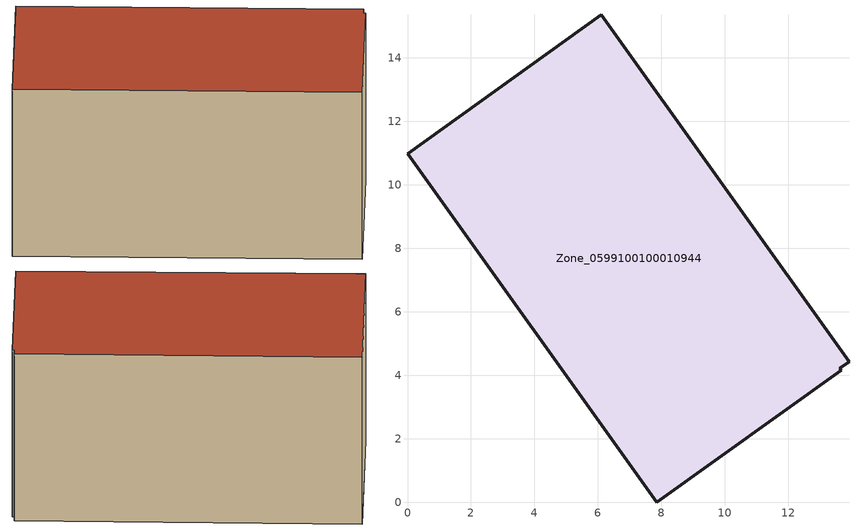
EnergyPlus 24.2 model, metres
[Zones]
Zone_0599100100010944
 floor ground (C_G): 13.91,4.43 13.62,4.22 13.67,4.16 7.86,0 0,10.99 6.11,15.36 z0
 wall outside (C_F): 13.91,4.43 6.11,15.36 0,10.99 7.86,0 13.67,4.16 13.62,4.22 13.91,4.43 z0:7.12
 roof outside (C_R): 13.62,4.22 13.91,4.43 6.11,15.36 0,10.99 7.86,0 13.67,4.16 z7.12
[BUILDING]
Pand.0599100100010944: North Axis=0; Terrain=City; Loads Convergence Tolerance Value=0.04; Temperature Convergence Tolerance Value=0.4; Solar Distribution=FullExterior; Maximum Number of Warmup Days=25; Minimum Number of Warmup Days=1
[Site:Location]
Rotterdam.The.Hague.AP_ZH_NLD Design_Conditions: Latitude=51.96; Longitude=4.45; Time Zone=1; Elevation=-4.5
[SITE:GROUNDTEMPERATURE:BUILDINGSURFACE]
18, 18, 18, 18, 18, 18, 18, 18, 18, 18, 18, 18
[MATERIAL] Thermal Absorptance=0.9; Solar Absorptance=0.7; Visible Absorptance=0.7
Name | Roughness | Thickness | Conductivity | Density | Specific Heat
G.TC.2015-2018 | MediumSmooth | 0.15 | 0.0428571 | 540 | 1210
F.TC.2015-2018 | Rough | 0.3 | 0.0666667 | 1920 | 840
R.TC.2015-2018 | MediumRough | 0.2 | 0.0333333 | 1500 | 1000
[CONSTRUCTION]
C_G: G.TC.2015-2018
C_F: F.TC.2015-2018
C_R: R.TC.2015-2018
[ZONE]
Zone_0599100100010944: Type=1; Multiplier=1; Ceiling Height=Autocalculate; Volume=Autocalculate; Floor Area=autocalculate; Part of Total Floor Area=Yes
[ZONEINFILTRATION:DESIGNFLOWRATE]
Infil_Zone_0599100100010944: Zone or ZoneList or Space or SpaceList=Zone_0599100100010944; Schedule=AlwaysOn; Design Flow Rate Calculation Method=Flow/Area; Flow Rate per Floor Area=0.0015; Constant Term Coefficient=1; Temperature Term Coefficient=0; Velocity Term Coefficient=0; Velocity Squared Term Coefficient=0
[HVACTEMPLATE:ZONE:IDEALLOADSAIRSYSTEM]
Zone_0599100100010944: Maximum Heating Supply Air Temperature=50; Minimum Cooling Supply Air Temperature=13; Maximum Heating Supply Air Humidity Ratio=0.0156; Minimum Cooling Supply Air Humidity Ratio=0.0077; Heating Limit=NoLimit; Cooling Limit=NoLimit; Dehumidification Control Type=ConstantSensibleHeatRatio; Cooling Sensible Heat Ratio=0.7; Dehumidification Setpoint=60; Humidification Control Type=None; Humidification Setpoint=30; Outdoor Air Method=None; Outdoor Air Flow Rate per Person=0.00944; Outdoor Air Flow Rate per Zone Floor Area=0; Outdoor Air Flow Rate per Zone=0; Demand Controlled Ventilation Type=None; Outdoor Air Economizer Type=NoEconomizer; Heat Recovery Type=None; Sensible Heat Recovery Effectiveness=0.7; Latent Heat Recovery Effectiveness=0.65
[ZONECONTROL:THERMOSTAT]
ThermostatControl_Zone_0599100100010944: Zone or ZoneList=Zone_0599100100010944; Control Type Schedule=DualSetpointControlType; Control 1=Thermostat_Zone_0599100100010944; Temperature Difference Between Cutout And Setpoint=0
[THERMOSTATSETPOINT:DUALSETPOINT]
Thermostat_Zone_0599100100010944: Heating Setpoint Temperature Schedule=HeatingSetpoint_Zone_0599100100010944; Cooling Setpoint Temperature Schedule=CoolingSetpoint_Zone_0599100100010944
[SCHEDULE:COMPACT]
HeatingSetpoint_Zone_0599100100010944: Through: 12/31, For: AllDays, Until: 24:00, 21
CoolingSetpoint_Zone_0599100100010944: Through: 12/31, For: AllDays, Until: 24:00, 24
DualSetpointControlType: Through: 12/31, For: AllDays, Until: 24:00, 4
AlwaysOn: Through: 12/31, For: AllDays, Until: 24:00, 1
